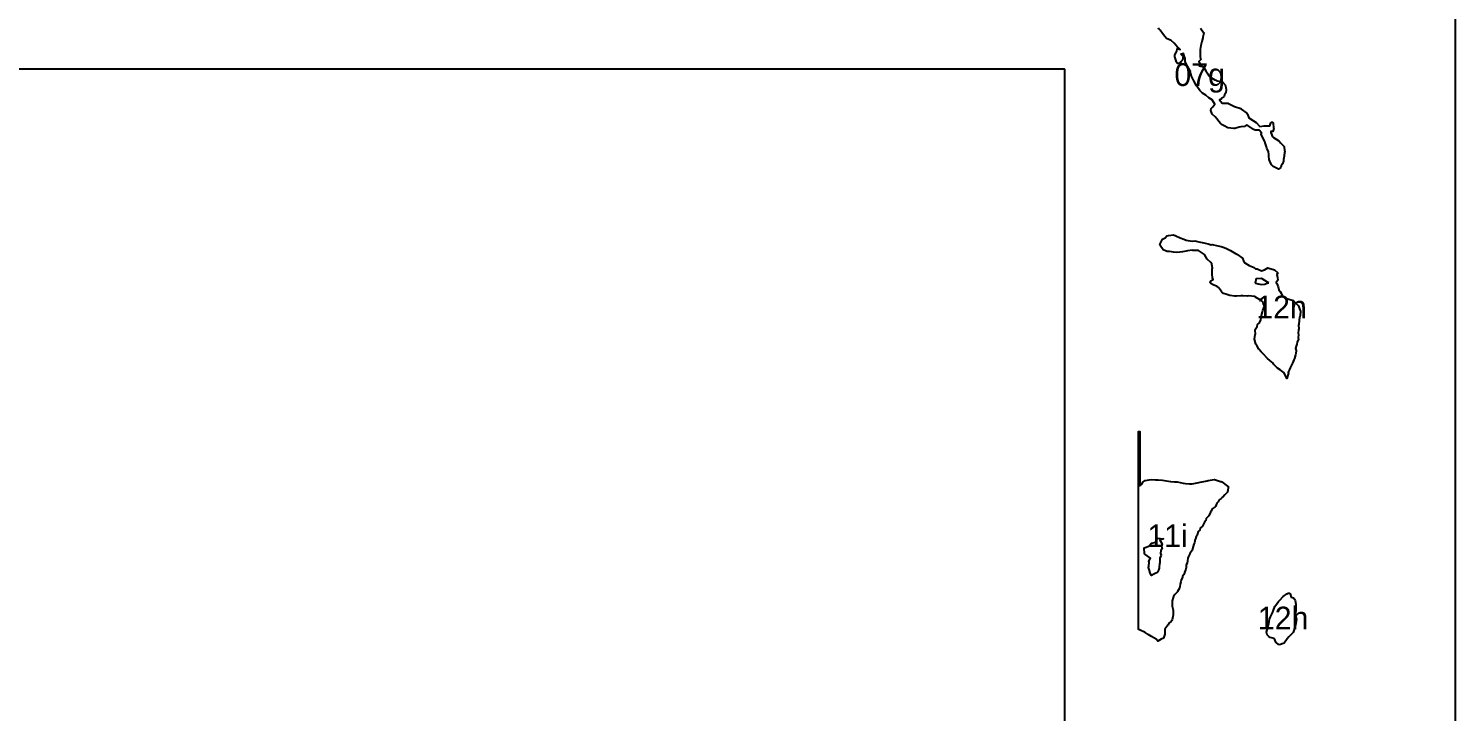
# Model space of a CAD drawing. Header units: millimetres. Extents: x 0 to 600, y 0 to 900.
# Drawn here: x 442.5 to 600, y 297.8 to 373.2 of the extents above; entities that cross this region are included whole.
import ezdxf
from ezdxf.enums import TextEntityAlignment as Align

# ---------------------------------------------------------------- set-up
doc = ezdxf.new("R2010")
doc.units = ezdxf.units.MM
for name, color, linetype in [('CORTE', 1, 'Continuous'), ('GRABADO', 5, 'Continuous'), ('HOJA', 8, 'Continuous')]:
    doc.layers.add(name, color=color, linetype=linetype)

msp = doc.modelspace()

# ---------------------------------------------------------------- linework, layer by layer
at = {"layer": 'CORTE'}
for points in [[(571.86, 373.25), (572.17, 372.74), (572.2, 372.7), (572.09, 372.25), (572.11, 372.16), (572, 371.76), (571.96, 371.62), (571.89, 371.33), (571.84, 371.1), (571.81, 370.88), (571.8, 370.6), (571.82, 370.35), (571.8, 370.08), (571.9, 369.76), (571.68, 369.54), (571.84, 369.31), (571.71, 369.07), (572.17, 368.96), (572.43, 368.54), (572.66, 368.18), (572.74, 368.02), (572.87, 367.87), (573.43, 367.52), (573.54, 367.48), (573.67, 367.43), (574.25, 367.33), (574.59, 366.97), (574.63, 366.69), (574.7, 366.41), (574.65, 366.1), (574.49, 365.86), (574.47, 365.7), (574.26, 365.56), (574.12, 365.4), (573.94, 365.33), (574.24, 364.94), (574.89, 364.94), (574.94, 364.91), (574.95, 364.91), (575.62, 364.6), (576.32, 364.38), (576.35, 364.31), (576.96, 363.85), (577.05, 363.74), (577.17, 363.32), (577.72, 363.02), (577.99, 362.81), (578.4, 362.37), (578.88, 362.44), (579.07, 362.46), (579.52, 362.44), (579.6, 362.8), (579.7, 362.86), (579.8, 362.85), (579.86, 362.79), (579.88, 362.74), (579.92, 362.24), (579.93, 362.15), (579.82, 361.84), (579.61, 361.82), (579.63, 361.72), (579.79, 361.24), (579.8, 361.24), (579.92, 361.16), (580.5, 360.79), (580.59, 360.71), (580.7, 360.57), (581.07, 360.17), (581.14, 359.69), (581.15, 359.61), (581.08, 359.2), (581.08, 359.09), (581.02, 358.72), (581.02, 358.55), (580.89, 358.26), (580.76, 358.02), (580.71, 357.86), (580.47, 357.65), (579.88, 357.98), (579.7, 358.13), (579.5, 358.54), (579.44, 358.74), (579.41, 359.09), (579.4, 359.3), (579.37, 359.59), (579.16, 359.99), (579.13, 360.12), (579, 360.56), (578.98, 360.62), (578.94, 360.67), (578.73, 361.15), (578.56, 361.5), (578.57, 361.68), (578.34, 361.99), (577.87, 361.99), (577.64, 362.1), (577.55, 362.17), (576.98, 362.56), (576.71, 362.39), (576.3, 362.33), (576.12, 362.3), (575.65, 362.16), (575.64, 362.15), (575.6, 362.14), (575.54, 362.15), (574.88, 362.23), (574.48, 362.45), (574.17, 362.6), (574.06, 362.7), (573.91, 362.88), (573.67, 363.23), (573.46, 363.46), (573.15, 363.75), (572.98, 364.13), (573.03, 364.36), (573.23, 364.54), (573.45, 364.84), (573.45, 364.84), (573.15, 365.31), (572.78, 365.53), (572.43, 365.83), (572.08, 366.07), (571.77, 366.36), (571.44, 366.84), (571.4, 366.89), (571.36, 366.95), (571.12, 367.42), (570.97, 367.72), (570.87, 367.95), (570.72, 368.46), (570.73, 368.49), (570.67, 368.56), (570.41, 368.99), (570.3, 369.27), (570.17, 369.53), (570.14, 369.92), (570.1, 370.05), (569.99, 370.43), (569.69, 370.38), (569.92, 370.09), (569.88, 369.69), (569.68, 369.5), (569.57, 369.33), (569.31, 369.33), (569.17, 369.52), (569.16, 369.62), (569.03, 370.06), (569.01, 370.28), (569.21, 370.63), (569.22, 370.65), (569.29, 370.94), (569.61, 370.87), (569.41, 371.06), (569.3, 371.14), (568.94, 371.59), (568.61, 371.87), (568.1, 372.1), (567.9, 372.31), (567.66, 372.64), (567.39, 373.02), (567.25, 373.17), (567.21, 373.27)], [(289.06, 368.76), (442.51, 368.76), (442.51, 368.76), (443.03, 368.76), (443.11, 368.76), (443.56, 368.76), (443.57, 368.76), (443.57, 368.76), (443.57, 368.76), (443.58, 368.76), (443.58, 368.76), (444.1, 368.76), (444.4, 368.76), (444.99, 368.76), (504.28, 368.76), (504.28, 368.76), (504.7, 368.76), (505.65, 368.76), (506.37, 368.76), (507.23, 368.76), (508.14, 368.76), (508.93, 368.76), (509.79, 368.76), (510.94, 368.76), (511.76, 368.76), (512.51, 368.76), (512.83, 368.76), (513.2, 368.76), (513.58, 368.76), (513.73, 368.76), (513.74, 368.76), (513.74, 368.76), (513.74, 368.76), (513.97, 368.76), (513.98, 368.76), (514.43, 368.76), (514.9, 368.76), (514.93, 368.76), (514.94, 368.76), (514.94, 368.76), (515.48, 368.76), (516.19, 368.76), (516.95, 368.76), (517.41, 368.76), (517.43, 368.76), (517.43, 368.76), (517.47, 368.76), (517.76, 368.76), (518.1, 368.76), (518.3, 368.76), (518.58, 368.76), (549.47, 368.76), (549.6, 368.76), (549.77, 368.76), (549.98, 368.76), (550.16, 368.76), (550.3, 368.76), (550.48, 368.76), (550.59, 368.76), (550.71, 368.76), (550.74, 368.76), (550.75, 368.76), (550.75, 368.76), (550.9, 368.76), (551.14, 368.76), (551.35, 368.76), (551.56, 368.76), (551.75, 368.76), (551.94, 368.76), (552.12, 368.76), (552.31, 368.76), (552.49, 368.76), (552.67, 368.76), (552.86, 368.76), (553.04, 368.76), (553.23, 368.76), (553.41, 368.76), (553.59, 368.76), (556.76, 368.76), (556.77, 368.75), (556.79, 368.75), (556.81, 368.73), (556.82, 368.71), (556.82, 368.69), (556.82, 69.46)]]:
    msp.add_lwpolyline(points, dxfattribs=at)
for points in [[(578.52, 341.01), (578.52, 341.04), (578.59, 341.47), (578.6, 341.52), (578.68, 341.93), (578.72, 342.06), (578.84, 342.34), (578.91, 342.55), (578.77, 342.87), (578.74, 343.03), (578.55, 343.18), (577.94, 343.53), (577.87, 343.58), (577.81, 343.59), (577.2, 343.69), (577.03, 343.66), (576.51, 343.68), (576.3, 343.68), (575.82, 343.66), (575.64, 343.65), (575.1, 343.72), (574.65, 343.87), (574.39, 343.93), (574.22, 344.07), (574.04, 344.32), (573.82, 344.59), (573.69, 344.72), (573.26, 344.91), (572.98, 345.03), (572.92, 345.16), (572.93, 345.21), (572.98, 345.33), (573.25, 345.49), (573.16, 345.67), (573.15, 346.07), (573.14, 346.21), (573.13, 346.62), (573.18, 346.74), (573.1, 347.14), (573.09, 347.23), (572.98, 347.35), (572.59, 347.73), (572.28, 348.25), (572.28, 348.25), (571.63, 348.7), (571.02, 348.7), (570.95, 348.71), (570.41, 348.66), (570.28, 348.61), (569.85, 348.54), (569.57, 348.52), (569.23, 348.48), (568.86, 348.5), (568.43, 348.56), (568.16, 348.58), (567.71, 348.77), (567.41, 349.25), (567.37, 349.37), (567.4, 349.4), (567.41, 349.44), (567.57, 349.79), (567.66, 349.93), (567.95, 350.07), (568.13, 350.29), (568.32, 350.35), (568.88, 350.41), (569.11, 350.31), (569.59, 350.09), (570.02, 349.94), (570.28, 349.82), (570.47, 349.8), (570.96, 349.73), (571.24, 349.74), (571.66, 349.64), (572.22, 349.52), (572.36, 349.51), (572.68, 349.42), (573.04, 349.32), (573.15, 349.34), (573.75, 349.22), (574.13, 349.14), (574.46, 349.01), (574.72, 348.89), (575.16, 348.67), (575.73, 348.37), (575.86, 348.28), (576.49, 347.83), (576.58, 347.53), (576.75, 347.32), (577.24, 347.02), (577.77, 346.8), (577.93, 346.65), (578.09, 346.67), (578.6, 346.44), (578.92, 346.54), (579.28, 346.79), (579.38, 346.75), (580.02, 346.56), (580.4, 346.23), (580.29, 346.03), (580.37, 345.7), (580.39, 345.42), (580.21, 345.16), (580.27, 345.03), (580.42, 344.67), (580.49, 344.35), (580.65, 344.16), (580.74, 343.98), (580.92, 343.65), (581.4, 343.38), (582.08, 343.15), (582.1, 343.15), (582.12, 343.13), (582.14, 343.11), (582.67, 342.59), (582.83, 342.15), (582.87, 342.05), (582.88, 342), (582.85, 341.5), (582.85, 341.48), (582.83, 341.42), (582.74, 341.04), (582.73, 340.97), (582.72, 340.54), (582.68, 340.45), (582.7, 340.04), (582.68, 339.93), (582.64, 339.57), (582.68, 339.42), (582.62, 339.06), (582.66, 338.89), (582.52, 338.58), (582.49, 338.35), (582.42, 338.14), (582.34, 337.85), (582.4, 337.66), (582.38, 337.31), (582.33, 337.16), (582.22, 336.77), (582.2, 336.72), (582.14, 336.55), (582.03, 336.34), (582.02, 336.26), (581.85, 335.94), (581.76, 335.73), (581.68, 335.55), (581.53, 335.24), (581.58, 335.15), (581.38, 334.54), (581.1, 335.19), (580.64, 335.52), (580.36, 335.7), (579.92, 336.15), (579.88, 336.23), (579.5, 336.55), (579.26, 336.75), (579.23, 336.77), (578.78, 337.27), (578.54, 337.49), (578.3, 337.81), (578.1, 338.13), (577.96, 338.34), (577.83, 338.88), (577.83, 338.9), (577.89, 339.4), (577.92, 339.44), (577.89, 339.89), (577.88, 339.96), (578.1, 340.29), (578.16, 340.5), (578.31, 340.68), (578.52, 341.01)], [(579.41, 345.13), (579.26, 345.18), (578.66, 345.55), (578.58, 345.59), (578.01, 345.55), (577.97, 345.52), (577.91, 345.2), (577.9, 345.18), (577.95, 345.09), (578.21, 345.02), (578.6, 344.92), (578.94, 344.96), (579.27, 345.1), (579.4, 345.13), (579.41, 345.13)], [(567.93, 306.86), (567.93, 306.35), (567.93, 306.34), (567.92, 306.33), (567.77, 305.89), (567.51, 305.77), (567.34, 305.66), (567.14, 305.57), (566.95, 305.78), (566.43, 306.08), (566.06, 306.29), (565.73, 306.51), (565.1, 306.81), (565, 306.84), (565, 311.59), (565, 315.01), (565, 318.16), (565, 319.51), (565, 321.05), (565, 322.67), (565, 323.66), (565, 323.66), (565, 324.32), (565, 324.34), (565, 326.25), (565, 328.2), (565, 328.72), (565.15, 328.72), (565.15, 328.19), (565.15, 327.11), (565.15, 325.54), (565.15, 324.41), (565.15, 324.12), (565.15, 324.12), (565.15, 322.69), (565.36, 322.88), (565.52, 323.14), (565.63, 323.22), (565.74, 323.29), (566.17, 323.37), (566.46, 323.39), (566.87, 323.38), (567.16, 323.37), (567.64, 323.33), (567.87, 323.29), (568.52, 323.19), (568.56, 323.18), (568.98, 323.16), (569.25, 323.14), (569.29, 323.14), (569.95, 322.99), (570.2, 322.97), (570.63, 322.91), (570.92, 322.94), (571.31, 323), (571.49, 323.03), (572.01, 323.15), (572.02, 323.15), (572.05, 323.16), (572.57, 323.26), (572.7, 323.29), (573.14, 323.35), (573.41, 323.42), (574.07, 323.2), (574.13, 323.18), (574.19, 323.15), (574.84, 322.67), (574.96, 322.59), (574.92, 322.51), (574.87, 322.2), (574.84, 322.06), (574.84, 322.01), (574.52, 321.72), (574.3, 321.47), (574.24, 321.41), (574.15, 321.31), (573.91, 321.14), (573.81, 320.95), (573.67, 320.8), (573.5, 320.44), (573.49, 320.42), (573.46, 320.39), (573.12, 320.16), (573.03, 319.91), (572.94, 319.79), (572.78, 319.4), (572.77, 319.4), (572.77, 319.39), (572.49, 319.09), (572.45, 318.87), (572.31, 318.69), (572.12, 318.34), (572.11, 318.33), (572.08, 318.26), (571.82, 318.02), (571.76, 317.82), (571.61, 317.66), (571.47, 317.31), (571.46, 317.27), (571.39, 317.11), (571.29, 316.87), (571.27, 316.8), (571.2, 316.42), (571.13, 316.26), (571.04, 316.01), (570.98, 315.75), (570.92, 315.57), (570.69, 315.25), (570.67, 315.23), (570.66, 315.21), (570.5, 314.84), (570.44, 314.7), (570.41, 314.41), (570.39, 314.18), (570.28, 313.98), (570.28, 313.67), (570.23, 313.49), (570.1, 313.13), (570.08, 313.07), (570, 312.9), (569.88, 312.7), (569.85, 312.61), (569.73, 312.3), (569.69, 312.09), (569.62, 311.86), (569.57, 311.57), (569.52, 311.4), (569.32, 311.03), (569.32, 311.02), (569.3, 311), (569.03, 310.7), (568.88, 310.5), (568.82, 310.36), (568.73, 310.01), (568.72, 309.94), (568.71, 309.5), (568.73, 309.43), (568.82, 308.98), (568.84, 308.81), (568.82, 308.44), (568.81, 308.29), (568.71, 307.91), (568.69, 307.83), (568.6, 307.73), (568.35, 307.55), (568.29, 307.37), (568.15, 307.18), (567.93, 306.86)], [(580.56, 305.16), (580.47, 305.19), (580.15, 305.43), (580.02, 305.82), (579.99, 305.85), (579.97, 305.85), (579.54, 305.95), (579.41, 306.08), (579.2, 306.26), (579.12, 306.56), (579.32, 307.18), (579.32, 307.26), (579.39, 307.48), (579.46, 307.97), (579.59, 308.24), (579.79, 308.67), (579.91, 308.96), (580.05, 309.37), (580.45, 309.94), (580.61, 310.08), (580.98, 310.48), (581.37, 310.79), (581.54, 310.87), (581.63, 310.86), (581.74, 310.77), (581.86, 310.42), (582.12, 310.32), (582.23, 310.2), (582.32, 310.06), (582.38, 309.65), (582.37, 309.33), (582.37, 308.93), (582.34, 308.64), (582.39, 308.28), (582.45, 307.95), (582.36, 307.52), (582.32, 307.23), (582.14, 306.73), (582.07, 306.52), (581.61, 306.04), (581.42, 305.82), (581.08, 305.33), (580.56, 305.16)]]:
    msp.add_lwpolyline(points, close=True, dxfattribs=at)
at = {"layer": 'GRABADO'}
msp.add_lwpolyline([(400.29, 368.76), (483.26, 368.76), (483.26, 368.76), (483.88, 368.76), (485.21, 368.76), (486.22, 368.76), (487.42, 368.76), (488.7, 368.76), (489.8, 368.76), (491.01, 368.76), (492.62, 368.76), (493.76, 368.76), (494.81, 368.76), (495.26, 368.76), (495.77, 368.76), (496.31, 368.76), (496.52, 368.76), (496.53, 368.76), (496.53, 368.76), (496.54, 368.76), (496.86, 368.76), (496.87, 368.76), (497.51, 368.76), (498.16, 368.76), (498.2, 368.76), (498.22, 368.76), (498.22, 368.76), (498.97, 368.76), (499.96, 368.76), (501.03, 368.76), (501.68, 368.76), (501.68, 368.76), (501.68, 368.76), (501.76, 368.76), (502.17, 368.76), (502.64, 368.76), (502.91, 368.76), (503.31, 368.76), (546.56, 368.76), (546.74, 368.76), (546.98, 368.76), (547.27, 368.76), (547.52, 368.76), (547.73, 368.76), (547.98, 368.76), (548.12, 368.76), (548.29, 368.76), (548.33, 368.76), (548.34, 368.76), (548.34, 368.76), (548.56, 368.76), (548.9, 368.76), (549.2, 368.76), (549.48, 368.76), (549.75, 368.76), (550.01, 368.76), (550.27, 368.76), (550.53, 368.76), (550.79, 368.76), (551.04, 368.76), (551.3, 368.76), (551.56, 368.76), (551.82, 368.76), (552.07, 368.76), (552.32, 368.76), (556.76, 368.76), (556.77, 368.75), (556.79, 368.75), (556.81, 368.73), (556.82, 368.71), (556.82, 368.69), (556.82, 92.02)], dxfattribs=at)
msp.add_lwpolyline([(567.49, 315.05), (567.37, 314.7), (567.35, 314.63), (567.37, 314.18), (567.33, 314.11), (567.3, 313.67), (567.29, 313.62), (567.23, 313.39), (567.11, 313.18), (566.99, 313.09), (566.69, 312.95), (566.43, 312.8), (566.27, 313.13), (566.25, 313.24), (566.12, 313.67), (566.13, 313.88), (566.19, 314.2), (566.15, 314.39), (566.32, 314.7), (565.72, 315.16), (565.66, 315.22), (565.67, 315.27), (565.63, 315.77), (565.64, 315.86), (565.74, 315.91), (566.15, 316.04), (566.44, 316.36), (566.46, 316.36), (566.93, 316.48), (567.07, 316.85), (567.1, 316.89), (567.15, 316.91), (567.76, 316.86), (567.36, 316.71), (567.62, 316.3), (567.54, 316.06), (567.6, 315.75), (567.47, 315.56), (567.44, 315.25), (567.49, 315.05)], close=True, dxfattribs=at)
at = {"layer": 'HOJA'}
msp.add_lwpolyline([(0, 0), (600, 0), (600, 900), (0, 900)], close=True, dxfattribs=at)

# ---------------------------------------------------------------- texts
at = {"layer": 'GRABADO'}
for s, p in [('07g', (571.76, 368.1)), ('12n', (580.8, 342.45)), ('11i', (568.21, 317.19)), ('12h', (580.97, 308.11))]:
    msp.add_text(s, height=2.5, dxfattribs=at).set_placement(p, align=Align.MIDDLE_CENTER)

doc.saveas('drawing.dxf')
